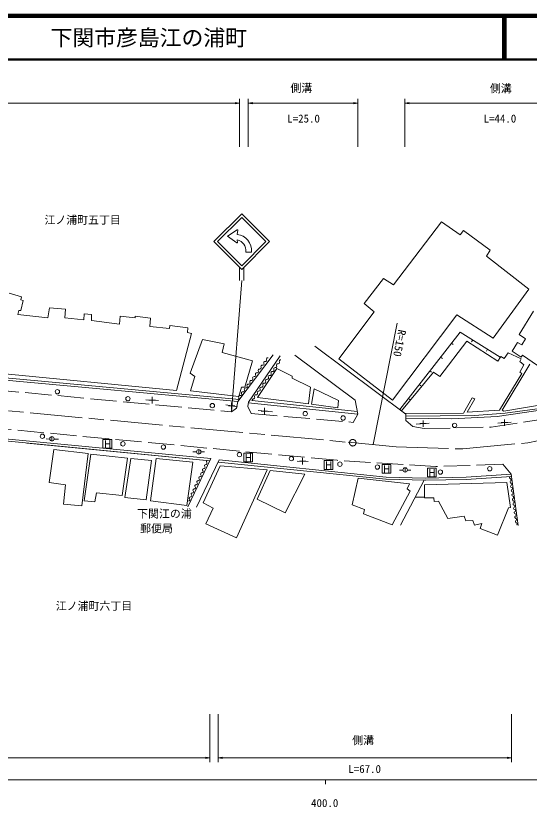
# Model space of a CAD drawing. Units: millimetres, scale not verified. Extents: x 40000 to 680000, y 20000 to 380000.
# Drawn here: x 397057 to 514704, y 198715 to 380000 of the extents above; entities that cross this region are included whole.
import ezdxf
from ezdxf.enums import TextEntityAlignment as Align

# ---------------------------------------------------------------- set-up
doc = ezdxf.new("R2010")
doc.units = ezdxf.units.MM
doc.header["$LTSCALE"] = 1000
doc.linetypes.add('CHAIN', pattern=[18.5, 12, -1.5, 3.5, -1.5])
doc.linetypes.add('DASHED', pattern=[7.5, 6, -1.5])
for name, color, linetype, lineweight in [('M-BMK', 2, 'CHAIN', 13), ('M-STR-HTXT', 7, 'Continuous', 13), ('M-STR-STRC', 7, 'Continuous', 13), ('M-TTL', 2, 'Continuous', 140), ('M-TTL-BAND', 7, 'Continuous', 13), ('M-TTL-LINE', 7, 'Continuous', 50), ('M-WORK', 1, 'Continuous', 13)]:
    doc.layers.add(name, color=color, linetype=linetype, lineweight=lineweight)
doc.layers.add('M-BMK-HTXT', color=7, linetype='Continuous')
doc.layers.add('M-TTL-TXT', color=7, linetype='Continuous')
doc.styles.add('ＭＳ ゴシック', font='')
doc.styles.get('ＭＳ ゴシック').set_extended_font_data('MS Gothic')

# ---------------------------------------------------------------- blocks, each defined once
blk = doc.blocks.new('plus')
at = {"color": 0, "linetype": 'Continuous', "lineweight": -2}
for p, q in [((-1.25, 0), (1.25, 0)), ((0, -1.25), (0, 1.25))]:
    blk.add_line(p, q, dxfattribs=at)
blk = doc.blocks.new('open_arrow')
at = {"color": 0, "linetype": 'Continuous', "lineweight": -2}
blk.add_lwpolyline([(7.5, 1.25), (0, 0), (7.5, -1.25)], dxfattribs=at)

msp = doc.modelspace()

# ---------------------------------------------------------------- linework, layer by layer
at = {"layer": 'M-BMK'}
for p, q in [((381902, 290755), (473216, 282303)), ((514378, 282197), (529207, 285100)), ((473216, 282303), (484219, 281274)), ((484219, 281274), (499496, 280773)), ((499496, 280773), (514378, 282197))]:
    msp.add_line(p, q, dxfattribs=at)
msp.add_circle((474280, 282203), 750, dxfattribs=at)
at = {"layer": 'M-STR-HTXT'}
for p, q in [((448313, 350000), (448313, 361000)), ((450339, 350000), (450339, 361000)), ((475446, 350000), (475446, 361000)), ((486233, 350000), (486233, 361000)), ((281569, 360000), (448313, 360000)), ((450339, 360000), (475446, 360000)), ((486233, 360000), (530085, 360000)), ((478926, 281769), (484447, 309624)), ((441498, 220000), (441498, 209000)), ((443422, 220000), (443422, 209000)), ((510647, 220000), (510647, 209000)), ((333461, 210000), (441498, 210000)), ((443422, 210000), (510647, 210000))]:
    msp.add_line(p, q, dxfattribs=at)
at = {"layer": 'M-STR-STRC'}
for p, q in [((447816, 330956), (445584, 329527)), ((447948, 330869), (447789, 329939)), ((447725, 328011), (445584, 329527)), ((447861, 328092), (447789, 328665)), ((451034, 325884), (449763, 325884)), ((448321, 319400), (448321, 322400)), ((449321, 322400), (449321, 319400)), ((446466, 289312), (448821, 319400)), ((419032, 282963), (417032, 282963)), ((417032, 282963), (417032, 280963)), ((419032, 280963), (419032, 282963)), ((417572, 281048), (417572, 282748)), ((417572, 281963), (418564, 281963)), ((418564, 282758), (418564, 281054)), ((417032, 280963), (419032, 280963)), ((451294, 279832), (449294, 279832)), ((449294, 279832), (449294, 277832)), ((449834, 277917), (449834, 279616)), ((450825, 279627), (450825, 277922)), ((451294, 277832), (451294, 279832)), ((449294, 277832), (451294, 277832)), ((449834, 278832), (450825, 278832)), ((469729, 278108), (467729, 278108)), ((467729, 278108), (467729, 276108)), ((468269, 276193), (468269, 277892)), ((469260, 277903), (469260, 276198)), ((469729, 276108), (469729, 278108)), ((467729, 276108), (469729, 276108)), ((468269, 277108), (469260, 277108)), ((483027, 277229), (481027, 277229)), ((481027, 277229), (481027, 275229)), ((481568, 275314), (481568, 277013)), ((481568, 276229), (482559, 276229)), ((482559, 277024), (482559, 275319)), ((483027, 275229), (483027, 277229)), ((493371, 276384), (491371, 276384)), ((491371, 276384), (491371, 274384)), ((491911, 274469), (491911, 276169)), ((492902, 276179), (492902, 274475)), ((493371, 274384), (493371, 276384)), ((481027, 275229), (483027, 275229)), ((491371, 274384), (493371, 274384)), ((491911, 275384), (492902, 275384))]:
    msp.add_line(p, q, dxfattribs=at)
for points in [[(448821, 321900), (442457, 328264), (448821, 334628), (455185, 328264)], [(448821, 322748), (443306, 328264), (448821, 333779), (454337, 328264)]]:
    msp.add_lwpolyline(points, close=True, dxfattribs=at)
for centre, radius, start, end in [((447358, 326268), 3696, 354.04449, 83.29683), ((447863, 330884), 86.3, 350.30905, 122.61924), ((447358, 326268), 2435, 350.93996, 79.79603), ((447775, 328081), 86.3, 234.68879, 7.12502)]:
    msp.add_arc(centre, radius, start, end, dxfattribs=at)
at = {"layer": 'M-TTL'}
msp.add_line((680000, 380000), (40000, 380000), dxfattribs=at)
at = {"layer": 'M-TTL-BAND'}
for p, q in [((40000, 205000), (579000, 205000)), ((468000, 205000), (468000, 204000))]:
    msp.add_line(p, q, dxfattribs=at)
at = {"layer": 'M-TTL-LINE'}
for p, q in [((508747, 380000), (508747, 370000)), ((509247, 380000), (509247, 370000)), ((40000, 370000), (680000, 370000))]:
    msp.add_line(p, q, dxfattribs=at)
at = {"layer": 'M-WORK'}
for p, q in [((483595, 318396), (494642, 332785)), ((494642, 332785), (498863, 329830)), ((498863, 329830), (499673, 330850)), ((499673, 330850), (505794, 326347)), ((505794, 326347), (504915, 324939)), ((504915, 324939), (514590, 317375)), ((476875, 314068), (481343, 319838)), ((481343, 319838), (483595, 318396)), ((514590, 317375), (506427, 306152)), ((398378, 315640), (395548, 316485)), ((398206, 314905), (398378, 315640)), ((398175, 312466), (398753, 314749)), ((398753, 314749), (398206, 314905)), ((479197, 312168), (476875, 314068)), ((397549, 311606), (397721, 312529)), ((397721, 312529), (398175, 312466)), ((404742, 313138), (404398, 310824)), ((408416, 312779), (404742, 313138)), ((408322, 310777), (408416, 312779)), ((471105, 301403), (479197, 312168)), ((512421, 307001), (515661, 312328)), ((404398, 310824), (397549, 311606)), ((412607, 310340), (408322, 310777)), ((412701, 311716), (412607, 310340)), ((414389, 311590), (412701, 311716)), ((414389, 310183), (414389, 311590)), ((420785, 309386), (414389, 310183)), ((420988, 311200), (420785, 309386)), ((424396, 310809), (420988, 311200)), ((424428, 311184), (424396, 310809)), ((427930, 310715), (424428, 311184)), ((427801, 308799), (427930, 310715)), ((498089, 311500), (483348, 291974)), ((506427, 306152), (498089, 311500)), ((432305, 308362), (427801, 308799)), ((432367, 309050), (432305, 308362)), ((436495, 308502), (432367, 309050)), ((436417, 307470), (436495, 308502)), ((433849, 294150), (437292, 307189)), ((437292, 307189), (436417, 307470)), ((485059, 289788), (498858, 307554)), ((498858, 307554), (508091, 301814)), ((513859, 305969), (512421, 307001)), ((437013, 298141), (439844, 305834)), ((439844, 305834), (444816, 304864)), ((444816, 304864), (444316, 302879)), ((494222, 297351), (500414, 305442)), ((496866, 304989), (497261, 304682)), ((500414, 305442), (507544, 300916)), ((501776, 305740), (501512, 305315)), ((510826, 303186), (512014, 305172)), ((512014, 305172), (513046, 304624)), ((513046, 304624), (513859, 305969)), ((444316, 302879), (451289, 300987)), ((465605, 304350), (486431, 288762)), ((505173, 303628), (504909, 303203)), ((508998, 301479), (509926, 302823)), ((509926, 302823), (512892, 301385)), ((512858, 301841), (510826, 303186)), ((447960, 291629), (456012, 302328)), ((451289, 300987), (449538, 294904)), ((457646, 302085), (450368, 291488)), ((474843, 291929), (460968, 302270)), ((483348, 291974), (471105, 301403)), ((494412, 301830), (494807, 301523)), ((507544, 300916), (508201, 301995)), ((508201, 301995), (508998, 301479)), ((512892, 301385), (512563, 300799)), ((513152, 302287), (512858, 301841)), ((521243, 296693), (513152, 302287)), ((452479, 292544), (456842, 299229)), ((456842, 299229), (460407, 297446)), ((508533, 289682), (514819, 300166)), ((512563, 300799), (513502, 300071)), ((513502, 300071), (512587, 298406)), ((389560, 297508), (448313, 292098)), ((390440, 298390), (433849, 294150)), ((438108, 297406), (437013, 298141)), ((437107, 294075), (438108, 297406)), ((460407, 297446), (460383, 297024)), ((485466, 289484), (492791, 298336)), ((491959, 298671), (492353, 298364)), ((492791, 298336), (494222, 297351)), ((512986, 298078), (507873, 289634)), ((512587, 298406), (512986, 298078)), ((389513, 297010), (447960, 291629)), ((460383, 297024), (464558, 294937)), ((489505, 295512), (489900, 295205)), ((448146, 292793), (437107, 294075)), ((448741, 294967), (448146, 292793)), ((449538, 294904), (448741, 294967)), ((464558, 294937), (464112, 291137)), ((426864, 292057), (429772, 291854)), ((451138, 291865), (451470, 292263)), ((464112, 291137), (452479, 292544)), ((475446, 288769), (474843, 291929)), ((487051, 292353), (487446, 292046)), ((501634, 292496), (499640, 289001)), ((500531, 289189), (502267, 292238)), ((502267, 292238), (501634, 292496)), ((523849, 291933), (508908, 289471)), ((445213, 290884), (447886, 290462)), ((475446, 288769), (450339, 291324)), ((475334, 289355), (451138, 291865)), ((522346, 290363), (507335, 288229)), ((509235, 288956), (521548, 290668)), ((441498, 278077), (333461, 288522)), ((441726, 278557), (333502, 289020)), ((452593, 289587), (455892, 289258)), ((486233, 288910), (485466, 289484)), ((499640, 289001), (486233, 288910)), ((486431, 288762), (486469, 287306)), ((486444, 288274), (502199, 288440)), ((507873, 289634), (500531, 289189)), ((502199, 288440), (509235, 288956)), ((508908, 289471), (508533, 289682)), ((496992, 287713), (486456, 287806)), ((488805, 286473), (491797, 286661)), ((507335, 288229), (496992, 287713)), ((507541, 286682), (510544, 286942)), ((404829, 283056), (404026, 283060)), ((405327, 282600), (405327, 283600)), ((405824, 283049), (406819, 283026)), ((441498, 278077), (399565, 282131)), ((405783, 280628), (404704, 273060)), ((413664, 279768), (405783, 280628)), ((412163, 267728), (413664, 279768)), ((412741, 268870), (414211, 279596)), ((414211, 279596), (422639, 278674)), ((438468, 280095), (437659, 280098)), ((438967, 279616), (438967, 280616)), ((439467, 280092), (440267, 280089)), ((422639, 278674), (421451, 270089)), ((436475, 267513), (441726, 278557)), ((443652, 278265), (438449, 267441)), ((481891, 273853), (443422, 277786)), ((481942, 274350), (443652, 278265)), ((461537, 278012), (464018, 277939)), ((440006, 268399), (443899, 276890)), ((443899, 276890), (454688, 276022)), ((454688, 276022), (447652, 260448)), ((485784, 275950), (484975, 275953)), ((486283, 275471), (486283, 276471)), ((486783, 275947), (487583, 275945)), ((474101, 267998), (475509, 274065)), ((475509, 274065), (487252, 272752)), ((490888, 273616), (481929, 273850)), ((490901, 274115), (481942, 274350)), ((500236, 274280), (490901, 274115)), ((500245, 273780), (490910, 273615)), ((510578, 274994), (500236, 274280)), ((510647, 274497), (500270, 273781)), ((512214, 263242), (510572, 275039)), ((404704, 273060), (408410, 272529)), ((408410, 272529), (408003, 268166)), ((485220, 263318), (490602, 273623)), ((487252, 272752), (486767, 271610)), ((490692, 272571), (509620, 273111)), ((490746, 269543), (490692, 272571)), ((509620, 273111), (510441, 267364)), ((415540, 270715), (415196, 268666)), ((421451, 270089), (415540, 270715)), ((487455, 271094), (483342, 263386)), ((486767, 271610), (487455, 271094)), ((415196, 268666), (412741, 268870)), ((442281, 267250), (440006, 268399)), ((488588, 269767), (490742, 269768)), ((492841, 269559), (490746, 269543)), ((492904, 268761), (492841, 269559)), ((493936, 268793), (492904, 268761)), ((496094, 264852), (493936, 268793)), ((408003, 268166), (412163, 267728)), ((440592, 263591), (442281, 267250)), ((476932, 266919), (474101, 267998)), ((476713, 265934), (476932, 266919)), ((509946, 267313), (507445, 260996)), ((510441, 267364), (509946, 267313)), ((483342, 263386), (476713, 265934)), ((499815, 265353), (496094, 264852)), ((500190, 264305), (499815, 265353)), ((447652, 260448), (440592, 263591)), ((501817, 264414), (500190, 264305)), ((502161, 263289), (501817, 264414)), ((503817, 263670), (502161, 263289)), ((503504, 262575), (503817, 263670)), ((507445, 260996), (503504, 262575))]:
    msp.add_line(p, q, dxfattribs=at)
at = {"layer": 'M-WORK', "linetype": 'DASHED'}
for p, q in [((391753, 294367), (446466, 289312)), ((446466, 289312), (447596, 290116)), ((447596, 290116), (447960, 291629)), ((450368, 291488), (450190, 290480)), ((450190, 290480), (450994, 288897)), ((450994, 288897), (474354, 286873)), ((474354, 286873), (475446, 288769)), ((505986, 285777), (527487, 289138)), ((470693, 278176), (379054, 286796)), ((486469, 287306), (488011, 285899)), ((488011, 285899), (490625, 285439)), ((490625, 285439), (505986, 285777)), ((493280, 276752), (470693, 278176)), ((508648, 277268), (493280, 276752)), ((510572, 275039), (508648, 277268))]:
    msp.add_line(p, q, dxfattribs=at)
at = {"layer": 'M-WORK'}
for points in [[(465464, 294564), (464854, 291046), (470881, 290231), (470975, 291901)], [(422003, 269627), (423391, 278576), (428156, 278096), (426917, 269105)], [(429183, 278622), (427892, 268915), (436252, 267838), (437654, 277737)], [(452359, 269292), (458797, 266161), (463266, 275003), (455367, 275858)]]:
    msp.add_lwpolyline(points, close=True, dxfattribs=at)
for centre in [(406592, 293877), (422741, 292293), (442090, 290710), (463375, 288881), (472068, 287866), (497622, 286178), (403144, 283674), (405327, 283100), (421615, 281950), (430867, 281211), (438967, 280116), (448309, 279493), (460200, 278579), (471317, 277289), (479925, 276632), (486283, 275971), (494350, 275483), (505678, 276257)]:
    msp.add_circle(centre, 500, dxfattribs=at)
for centre, radius, start, end in [((454285, 301107), 295, 257.62008, 29.66503), ((454797, 301399), 295, 77.62008, 209.66503), ((457725, 300903), 301, 79.54487, 210.00813), ((453007, 299372), 295, 257.62008, 29.66503), ((453519, 299664), 295, 77.62008, 209.66503), ((453646, 300240), 295, 257.62008, 29.66503), ((454158, 300532), 295, 77.62008, 209.66503), ((456463, 299116), 301, 79.54487, 210.00813), ((456573, 299708), 301, 259.54487, 30.00813), ((457094, 300009), 301, 79.54487, 210.00813), ((457203, 300602), 301, 259.54487, 30.00813), ((451603, 297061), 295, 77.62008, 209.66503), ((451730, 297637), 295, 257.62008, 29.66503), ((452242, 297928), 295, 77.62008, 209.66503), ((452368, 298504), 295, 257.62008, 29.66503), ((452881, 298796), 295, 77.62008, 209.66503), ((455201, 297328), 301, 79.54487, 210.00813), ((455311, 297921), 301, 259.54487, 30.00813), ((455832, 298222), 301, 79.54487, 210.00813), ((455942, 298814), 301, 259.54487, 30.00813), ((450326, 295325), 295, 77.62008, 209.66503), ((450452, 295901), 295, 257.62008, 29.66503), ((450964, 296193), 295, 77.62008, 209.66503), ((451091, 296769), 295, 257.62008, 29.66503), ((453940, 295541), 301, 79.54487, 210.00813), ((454049, 296134), 301, 259.54487, 30.00813), ((454570, 296435), 301, 79.54487, 210.00813), ((454680, 297027), 301, 259.54487, 30.00813), ((449048, 293590), 295, 77.62008, 209.66503), ((449175, 294166), 295, 257.62008, 29.66503), ((449687, 294458), 295, 77.62008, 209.66503), ((449813, 295034), 295, 257.62008, 29.66503), ((452678, 293754), 301, 79.54487, 210.00813), ((452787, 294346), 301, 259.54487, 30.00813), ((453309, 294648), 301, 79.54487, 210.00813), ((453418, 295240), 301, 259.54487, 30.00813), ((447897, 292430), 295, 257.62008, 29.66503), ((448410, 292722), 295, 77.62008, 209.66503), ((448536, 293298), 295, 257.62008, 29.66503), ((451525, 292559), 301, 259.54487, 30.00813), ((452047, 292860), 301, 79.54487, 210.00813), ((452156, 293453), 301, 259.54487, 30.00813), ((440597, 277471), 275, 266.0504, 43.34557), ((440998, 277849), 275, 86.0504, 223.34557), ((439721, 275617), 275, 266.0504, 43.34557), ((440121, 275995), 275, 86.0504, 223.34557), ((440159, 276544), 275, 266.0504, 43.34557), ((440559, 276922), 275, 86.0504, 223.34557), ((438845, 273764), 275, 266.0504, 43.34557), ((439245, 274141), 275, 86.0504, 223.34557), ((439283, 274690), 275, 266.0504, 43.34557), ((439683, 275068), 275, 86.0504, 223.34557), ((510452, 274235), 273, 118.69057, 256.67001), ((510326, 273704), 273, 298.69057, 76.67001), ((437968, 271910), 275, 266.0504, 43.34557), ((438368, 272288), 275, 86.0504, 223.34557), ((438406, 272837), 275, 266.0504, 43.34557), ((438807, 273214), 275, 86.0504, 223.34557), ((510588, 273226), 273, 118.69057, 256.67001), ((510724, 272216), 273, 118.69057, 256.67001), ((510462, 272695), 273, 298.69057, 76.67001), ((510598, 271685), 273, 298.69057, 76.67001), ((437092, 270056), 275, 266.0504, 43.34557), ((437492, 270434), 275, 86.0504, 223.34557), ((437530, 270983), 275, 266.0504, 43.34557), ((437930, 271361), 275, 86.0504, 223.34557), ((510860, 271207), 273, 118.69057, 256.67001), ((510997, 270197), 273, 118.69057, 256.67001), ((510735, 270676), 273, 298.69057, 76.67001), ((436654, 269129), 275, 266.0504, 43.34557), ((437054, 269507), 275, 86.0504, 223.34557), ((511133, 269187), 273, 118.69057, 256.67001), ((510871, 269666), 273, 298.69057, 76.67001), ((511269, 268178), 273, 118.69057, 256.67001), ((511007, 268657), 273, 298.69057, 76.67001), ((511405, 267168), 273, 118.69057, 256.67001), ((511143, 267647), 273, 298.69057, 76.67001), ((511279, 266637), 273, 298.69057, 76.67001), ((511541, 266159), 273, 118.69057, 256.67001), ((511677, 265149), 273, 118.69057, 256.67001), ((511415, 265628), 273, 298.69057, 76.67001), ((511551, 264618), 273, 298.69057, 76.67001), ((511813, 264140), 273, 118.69057, 256.67001), ((511688, 263609), 273, 298.69057, 76.67001)]:
    msp.add_arc(centre, radius, start, end, dxfattribs=at)

# ---------------------------------------------------------------- block references
at = {"layer": 'M-STR-HTXT', "xscale": 133, "yscale": 133, "rotation": 180}
for p in [(448313, 360000), (475446, 360000), (441498, 210000), (510647, 210000)]:
    msp.add_blockref('open_arrow', p, dxfattribs=at)
at = {"layer": 'M-STR-HTXT', "xscale": 133, "yscale": 133}
for p in [(450339, 360000), (486233, 360000), (443422, 210000)]:
    msp.add_blockref('open_arrow', p, dxfattribs=at)
at = {"layer": 'M-WORK', "xscale": 600, "yscale": 600}
for p in [(428313, 291956), (446515, 290679), (454014, 289445), (490378, 286572), (509037, 286811), (509037, 286811), (462787, 277975)]:
    msp.add_blockref('plus', p, dxfattribs=at)

# ---------------------------------------------------------------- texts
at = {"layer": 'M-BMK-HTXT', "style": 'ＭＳ ゴシック'}
for s, p in [('江ノ浦町五丁目', (403627, 331772)), ('江ノ浦町六丁目', (406213, 243336))]:
    msp.add_text(s, height=1833, dxfattribs=at).set_placement(p, align=Align.BOTTOM_LEFT)
at = {"layer": 'M-STR-HTXT', "style": 'ＭＳ ゴシック'}
for p in [(460000, 362000), (505698, 361905), (474148, 212573)]:
    msp.add_text('側溝', height=1833, dxfattribs=at).set_placement(p, align=Align.BOTTOM_LEFT)
for s, p in [('L=25.0', (463000, 355000)), ('L=44.0', (508000, 355000)), ('L=67.0', (477000, 206000))]:
    msp.add_text(s, height=1833, dxfattribs=at).set_placement(p, align=Align.BOTTOM_CENTER)
msp.add_text('R=150', height=1833, rotation=258.789, dxfattribs=at).set_placement((484194, 308347), align=Align.BOTTOM_LEFT)
at = {"layer": 'M-TTL-BAND', "style": 'ＭＳ ゴシック'}
msp.add_text('400.0', height=1833, dxfattribs=at).set_placement((467844, 198195), align=Align.BOTTOM_CENTER)
at = {"layer": 'M-TTL-TXT', "style": 'ＭＳ ゴシック'}
msp.add_text('下関市彦島江の浦町', height=3666, dxfattribs=at).set_placement((405024, 375000), align=Align.MIDDLE_LEFT)
at = {"layer": 'M-WORK', "style": 'ＭＳ ゴシック'}
for s, p in [('下関江の浦', (424864, 264478)), ('郵便局', (425550, 261101))]:
    msp.add_text(s, height=1833, dxfattribs=at).set_placement(p, align=Align.BOTTOM_LEFT)

doc.saveas('drawing.dxf')
